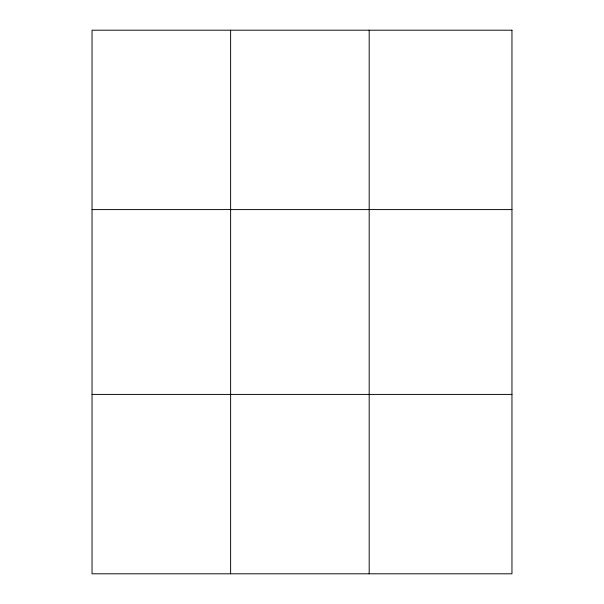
<?xml version="1.0" encoding="UTF-8"?>
<svg xmlns="http://www.w3.org/2000/svg" width="604" height="604" viewBox="0 0 604 604"><rect width="100%" height="100%" fill="white"/><g stroke="black" fill="none" stroke-linecap="round" stroke-linejoin="round"><path stroke-width="0.91" d="M230.615 30.2L230.615 573.8M369.187 30.2L369.187 573.8M92.042 209.588L511.958 209.588M92.042 394.412L511.958 394.412M511.958 30.2L511.958 573.8L92.042 573.8L92.042 30.2L511.958 30.2"/></g></svg>
